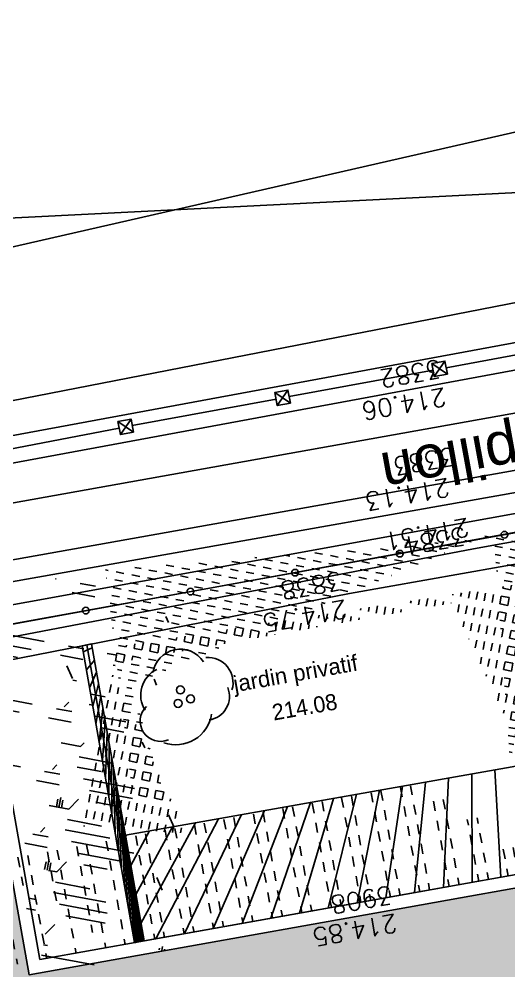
# Model space of a CAD drawing. Extents: x -2313930 to 3286427, y -3858277 to 2572692.
# Drawn here: x 392714 to 401924, y -295304 to -277394 of the extents above; entities that cross this region are included whole.
import ezdxf
from ezdxf.enums import TextEntityAlignment as Align
from ezdxf.lldxf.tags import DXFTag

# ---------------------------------------------------------------- set-up
doc = ezdxf.new("R2010")
doc.units = 0
doc.layers.add('_GAZELEC-RESERVATION 2', color=132, linetype='Continuous', lineweight=18)
doc.layers.add('Fond topo - P', color=252, linetype='Continuous', lineweight=50)
for name, color, linetype in [('AEP_SSL', 252, 'Continuous'), ('CAB_SSL', 252, 'Continuous'), ('EDF_SSL', 252, 'Texte-Electricite'), ('Fond topo - CLO_LEG', 252, 'Continuous'), ('Fond topo - CLO_MUR', 252, 'Continuous'), ('Fond topo - VOI_NOM', 252, 'Continuous'), ('Fond topo - Z_500', 252, 'Continuous'), ('GAZ_SSL', 252, 'Texte-GAZ'), ('prlm-VRD', 2, 'Continuous'), ('SA - arbuste', 252, 'Continuous'), ('SA - bât A-B', 252, 'Continuous'), ('SA - clôture', 252, 'DIVISE2'), ('SA - couvre sol', 252, 'Continuous'), ('SA - haie séparative', 252, 'Continuous'), ('SA - limite revêtement', 252, 'Continuous'), ('SA - muret béton', 252, 'Continuous'), ('SA - platelage bois', 252, 'Continuous'), ('SA - pouzzolane', 252, 'Continuous'), ('TELECOM_SSL', 252, 'Texte-Telecom'), ('UNITAIRE SSL', 252, 'UNITAIRE')]:
    doc.layers.add(name, color=color, linetype=linetype)
for name, color, linetype, plot in [('Fond topo - N', 252, 'Continuous', False), ('Fond topo - NCACHE', 252, 'Continuous', False), ('Fond topo - ZCACHE', 252, 'Continuous', False)]:
    doc.layers.add(name, color=color, linetype=linetype, plot=plot)
doc.styles.add('2000_ARIAL', font='arial.ttf', dxfattribs={"height": 0.400000006})
doc.styles.add('Arial', font='arial.ttf')
doc.styles.add('Lignes', font='arial.ttf', dxfattribs={"height": 0.35})
doc.styles.add('LignesA', font='arial.ttf', dxfattribs={"height": 0.349999994})
doc.styles.add('SIMPLEX', font='simplex_.ttf', dxfattribs={"height": 1.25})
doc.styles.add('TP-C_Autocad_Standard', font='simplex_.ttf', dxfattribs={"height": 1})
tags = doc.linetypes.add('DIVISE2', pattern=[15.874999761581421, 6.349999904632568, -3.174999952316284, 0, -3.174999952316284, 0, -3.174999952316284]).pattern_tags.tags
tags[14:15] = [DXFTag(74, 4), DXFTag(75, 0), DXFTag(340, '0'), DXFTag(46, 0.0), DXFTag(50, 0.0), DXFTag(44, 0.0), DXFTag(45, 0.0)]
tags[12:13] = [DXFTag(74, 4), DXFTag(75, 0), DXFTag(340, '0'), DXFTag(46, 0.0), DXFTag(50, 0.0), DXFTag(44, 0.0), DXFTag(45, 0.0)]
tags[10:11] = [DXFTag(74, 4), DXFTag(75, 0), DXFTag(340, '0'), DXFTag(46, 0.0), DXFTag(50, 0.0), DXFTag(44, 0.0), DXFTag(45, 0.0)]
tags[8:9] = [DXFTag(74, 4), DXFTag(75, 0), DXFTag(340, '0'), DXFTag(46, 0.0), DXFTag(50, 0.0), DXFTag(44, 0.0), DXFTag(45, 0.0)]
tags[6:7] = [DXFTag(74, 4), DXFTag(75, 0), DXFTag(340, '0'), DXFTag(46, 0.0), DXFTag(50, 0.0), DXFTag(44, 0.0), DXFTag(45, 0.0)]
tags[4:5] = [DXFTag(74, 4), DXFTag(75, 0), DXFTag(340, '0'), DXFTag(46, 0.0), DXFTag(50, 0.0), DXFTag(44, 0.0), DXFTag(45, 0.0)]
tags = doc.linetypes.add('L16', pattern=[0.37500001490116125, 0.300000011920929, -0.07500000298023224]).pattern_tags.tags
tags[6:7] = [DXFTag(74, 4), DXFTag(75, 0), DXFTag(340, '0'), DXFTag(46, 0.0), DXFTag(50, 0.0), DXFTag(44, 0.0), DXFTag(45, 0.0)]
tags[4:5] = [DXFTag(74, 4), DXFTag(75, 0), DXFTag(340, '0'), DXFTag(46, 0.0), DXFTag(50, 0.0), DXFTag(44, 0.0), DXFTag(45, 0.0)]
tags = doc.linetypes.add('Texte-BT', pattern='A,5,-0.25,["BT",Lignes,S=1,R=0,X=0,Y=-0.18],-1.25', length=6.5).pattern_tags.tags
tags[15:16] = [DXFTag(74, 4), DXFTag(75, 0), DXFTag(340, '0'), DXFTag(46, 0.0), DXFTag(50, 0.0), DXFTag(44, 0.0), DXFTag(45, 0.0)]
tags[4:5] = [DXFTag(74, 4), DXFTag(75, 0), DXFTag(340, '0'), DXFTag(46, 0.0), DXFTag(50, 0.0), DXFTag(44, 0.0), DXFTag(45, 0.0)]
tags = doc.linetypes.add('Texte-Electricite', pattern='A,5,-0.25,["ELEC",Lignes,S=1,R=0,X=0,Y=-0.18],-1.25', length=6.5).pattern_tags.tags
tags[15:16] = [DXFTag(74, 4), DXFTag(75, 0), DXFTag(340, '0'), DXFTag(46, 0.0), DXFTag(50, 0.0), DXFTag(44, 0.0), DXFTag(45, 0.0)]
tags[4:5] = [DXFTag(74, 4), DXFTag(75, 0), DXFTag(340, '0'), DXFTag(46, 0.0), DXFTag(50, 0.0), DXFTag(44, 0.0), DXFTag(45, 0.0)]
tags = doc.linetypes.add('Texte-GAZ', pattern='A,5,-0.25,["GAZ",Lignes,S=1,R=0,X=0,Y=-0.18],-1.25', length=6.5).pattern_tags.tags
tags[15:16] = [DXFTag(74, 4), DXFTag(75, 0), DXFTag(340, '0'), DXFTag(46, 0.0), DXFTag(50, 0.0), DXFTag(44, 0.0), DXFTag(45, 0.0)]
tags[4:5] = [DXFTag(74, 4), DXFTag(75, 0), DXFTag(340, '0'), DXFTag(46, 0.0), DXFTag(50, 0.0), DXFTag(44, 0.0), DXFTag(45, 0.0)]
tags = doc.linetypes.add('Texte-MT', pattern='A,5,-0.25,["MT",Lignes,S=1,R=0,X=0,Y=-0.18],-1.25', length=6.5).pattern_tags.tags
tags[15:16] = [DXFTag(74, 4), DXFTag(75, 0), DXFTag(340, '0'), DXFTag(46, 0.0), DXFTag(50, 0.0), DXFTag(44, 0.0), DXFTag(45, 0.0)]
tags[4:5] = [DXFTag(74, 4), DXFTag(75, 0), DXFTag(340, '0'), DXFTag(46, 0.0), DXFTag(50, 0.0), DXFTag(44, 0.0), DXFTag(45, 0.0)]
tags = doc.linetypes.add('Texte-Telecom', pattern='A,5,-0.25,["TEL",Lignes,S=1,R=0,X=0,Y=-0.18],-1.25', length=6.5).pattern_tags.tags
tags[15:16] = [DXFTag(74, 4), DXFTag(75, 0), DXFTag(340, '0'), DXFTag(46, 0.0), DXFTag(50, 0.0), DXFTag(44, 0.0), DXFTag(45, 0.0)]
tags[4:5] = [DXFTag(74, 4), DXFTag(75, 0), DXFTag(340, '0'), DXFTag(46, 0.0), DXFTag(50, 0.0), DXFTag(44, 0.0), DXFTag(45, 0.0)]
tags = doc.linetypes.add('Texte-TelecomA', pattern='A,5,-0.25,["TEL",LignesA,S=1,R=0,X=0,Y=-0.18],-1.25', length=6.5).pattern_tags.tags
tags[15:16] = [DXFTag(74, 4), DXFTag(75, 0), DXFTag(340, '0'), DXFTag(46, 0.0), DXFTag(50, 0.0), DXFTag(44, 0.0), DXFTag(45, 0.0)]
tags[4:5] = [DXFTag(74, 4), DXFTag(75, 0), DXFTag(340, '0'), DXFTag(46, 0.0), DXFTag(50, 0.0), DXFTag(44, 0.0), DXFTag(45, 0.0)]
tags = doc.linetypes.add('UNITAIRE', pattern='A,0.25,-0.2000000029802322,0,-0.2000000029802322,0.25,-0.300000011920929,["UNI",TP-C_Autocad_Standard,S=0.1500000059604645,R=0,X=-0.1,Y=-0.05],-0.449999988079071', length=1.650000095367432).pattern_tags.tags
tags[23:24] = [DXFTag(74, 4), DXFTag(75, 0), DXFTag(340, '0'), DXFTag(46, 0.0), DXFTag(50, 0.0), DXFTag(44, 0.0), DXFTag(45, 0.0)]
tags[12:13] = [DXFTag(74, 4), DXFTag(75, 0), DXFTag(340, '0'), DXFTag(46, 0.0), DXFTag(50, 0.0), DXFTag(44, 0.0), DXFTag(45, 0.0)]
tags[10:11] = [DXFTag(74, 4), DXFTag(75, 0), DXFTag(340, '0'), DXFTag(46, 0.0), DXFTag(50, 0.0), DXFTag(44, 0.0), DXFTag(45, 0.0)]
tags[8:9] = [DXFTag(74, 4), DXFTag(75, 0), DXFTag(340, '0'), DXFTag(46, 0.0), DXFTag(50, 0.0), DXFTag(44, 0.0), DXFTag(45, 0.0)]
tags[6:7] = [DXFTag(74, 4), DXFTag(75, 0), DXFTag(340, '0'), DXFTag(46, 0.0), DXFTag(50, 0.0), DXFTag(44, 0.0), DXFTag(45, 0.0)]
tags[4:5] = [DXFTag(74, 4), DXFTag(75, 0), DXFTag(340, '0'), DXFTag(46, 0.0), DXFTag(50, 0.0), DXFTag(44, 0.0), DXFTag(45, 0.0)]

# ---------------------------------------------------------------- blocks, each defined once
blk = doc.blocks.new('CLOLEG')
at = {"ltscale": 2}
blk.add_circle((0, 0), 0.0625, dxfattribs=at)
blk = doc.blocks.new('PTOPO')
at = {"layer": 'Fond topo - NCACHE', "style": 'SIMPLEX'}
blk.add_attdef('MAT', text='', height=0.34, dxfattribs=at).set_placement((0.09999999986030161, -0.09999999962747097), align=Align.TOP_LEFT)
at = {"layer": 'Fond topo - ZCACHE', "style": 'SIMPLEX'}
blk.add_attdef('ALT', (0.09999999986030161, 0.09999999962747097), '', height=0.34, dxfattribs=at)
blk = doc.blocks.new('A$C1F970F0F')
at = {"layer": 'SA - bât A-B'}
h = blk.add_hatch(dxfattribs=at)
h.set_pattern_fill('_USER', color=256, scale=25, angle=-143.4936667190104, style=0, pattern_type=0)
h.set_pattern_definition([(216.5063332809896, (-277130161.1279894, -473864756.7787022), (14.87279096815364, -20.09477765036497), [])])
h.paths.add_polyline_path([(-8108.568252776558, 5137.591420702947), (-8090.75744454912, 5141.074128722927), (-7992.127301116378, 4582.528256627339), (-8009.852544643516, 4579.395247864797)])
at = {"layer": 'SA - couvre sol'}
h = blk.add_hatch(dxfattribs=at)
h.set_pattern_fill('PELOUSE6', color=256, scale=20.0000003, angle=-10.72360141139323, style=0, pattern_type=2)
h.set_pattern_definition([(349.2763985886067, (-277130161.1279894, -473864756.7787022), (22.32856350872324, 117.9043497231417), [37.5000005625, -202.5000030375]), (79.27639858860677, (-277130147.3110734, -473864759.3953308), (-235.8086994462835, 44.65712701744649), [15.000000225, -105.000001575]), (79.27639858860677, (-277130138.0997961, -473864761.1397498), (-235.8086994462835, 44.65712701744649), [15.000000225, -105.000001575]), (79.27639858860677, (-277130142.7054347, -473864760.2675403), (-235.8086994462835, 44.65712701744649), [18.75000028125, -101.25000151875]), (112.9664661186067, (-277130151.916716, -473864758.5231205), (-191.1515722884832, 280.4658259369293), [12.00000018, -420.7461593111922]), (45.58633105860677, (-277130133.4941673, -473864762.0119574), (22.32856353476547, 117.9043498154048), [12.00000018, -420.7461593111923]), (45.58633105860677, (-277130124.2828801, -473864763.7563783), (22.32856353476547, 117.9043498154048), [26.00000039, -406.6661590999923]), (112.9664661186067, (-277130161.1279894, -473864756.7787022), (-191.1515722884832, 280.4658259369293), [26.00000039, -406.6661590999922]), (349.2763985886067, (-277130073.3609553, -473864750.4999832), (22.32856350872324, 117.9043497231417), [44.42455106636825, -195.5754525336318]), (349.2763985886067, (-277130085.1249766, -473864728.4255323), (22.32856350872324, 117.9043497231417), [82.81008944215131, -56.09585564143782, 43.07431864611476, -58.01973967029608]), (349.2763985886067, (-277130096.7337571, -473864706.3804808), (22.32856350872324, 117.9043497231417), [119.4799495921992, -46.28746189431191, 29.47870124218051, -44.75389087130835]), (349.2763985886067, (-277130108.4191755, -473864684.3209158), (22.32856350872324, 117.9043497231417), [100.4611429069171, -139.5388606930829]), (349.2763985886067, (-277130104.5097786, -473864665.2146754), (22.32856350872324, 117.9043497231417), [65.56973938354608, -174.4302642164539])])
h.paths.add_polyline_path([(-8187.889763293932, 4547.641702687437), (-8286.812640686418, 5102.737686282786), (-8108.568252776558, 5137.591420702947), (-8009.852544643516, 4579.395247864797)])
at = {"layer": 'SA - haie séparative'}
h = blk.add_hatch(dxfattribs=at)
h.set_pattern_fill('PAVES_EVERGREEN1', color=256, scale=30.0000012, angle=-10.72360141139323, style=0, pattern_type=2)
h.set_pattern_definition([(349.2763985886067, (-277130152.3634321, -473864750.8052154), (32.26715867605478, 9.155903067109474), [15.0000006, -15.0000006]), (79.27639858860677, (-277130152.3634321, -473864750.8052154), (-9.155903067109474, 32.26715867605478), [15.0000006, -15.0000006])])
h.paths.add_polyline_path([(-7308.432468320098, 4908.413128929415), (-7239.501119330411, 4920.597919561831), (-7304.706257678692, 5289.30579154568), (-8090.75744454912, 5141.074128722927), (-8027.172476047122, 4781.363584606107), (-7958.251762411837, 4793.546495188083), (-8011.203464050635, 5093.413790771828), (-7361.587045478072, 5208.125515903556)])
at = {"layer": 'SA - platelage bois'}
h = blk.add_hatch(dxfattribs=at)
h.set_pattern_fill('PASSERELLE', color=256, scale=150, angle=-79.57359988551433, style=0, pattern_type=2)
h.set_pattern_definition([(280.4264001144857, (-277130161.1279894, -473864756.7787022), (55.32121061969438, 10.17969329456503), []), (280.4264001144857, (-277130142.6875859, -473864753.3854711), (55.32121061969438, 10.17969329456503), [18.75, -18.75]), (280.4264001144857, (-277130124.2471823, -473864749.99224), (55.32121061969438, 10.17969329456503), [18.75, -18.75])])
h.paths.add_polyline_path([(-8027.236400267568, 4781.352284867793), (-7992.127311423207, 4582.528254882515), (-7204.535837173673, 4722.883827811164), (-7239.501119330411, 4920.597919561831)])
at = {"layer": 'SA - pouzzolane'}
h = blk.add_hatch(dxfattribs=at)
h.set_pattern_fill('GRANULATS3', color=256, scale=99.99999999999999, angle=-10.72360141139323, style=0, pattern_type=2)
h.set_pattern_definition([(349.2763985886067, (1566334396.510018, -579968905.3710737), (116.8607592736427, 79.6464873173181), [4.999999999999999, -4.999999999999999, 9.999999999999998, -79.99999999999999]), (349.2763985886067, (1566334358.138925, -579968893.0155385), (116.8607592736427, 79.6464873173181), [25, -74.99999999999999]), (349.2763985886067, (1566334354.156601, -579968887.1725004), (116.8607592736427, 79.6464873173181), [25, -74.99999999999999]), (349.2763985886067, (1566334403.022516, -579968870.9823055), (116.8607592736427, 79.6464873173181), [4.999999999999999, -94.99999999999999]), (349.2763985886067, (1566334355.756418, -579968851.8533757), (116.8607592736427, 79.6464873173181), [15, -84.99999999999999]), (349.2763985886067, (1566334356.686774, -579968846.9406939), (116.8607592736427, 79.6464873173181), [15, -84.99999999999999]), (349.2763985886067, (1566334416.569305, -579968853.1922948), (116.8607592736427, 79.6464873173181), [30, -69.99999999999999]), (349.2763985886067, (1566334412.58698, -579968847.3492565), (116.8607592736427, 79.6464873173181), [30, -69.99999999999999]), (349.2763985886067, (1566334389.884288, -579968832.8721105), (116.8607592736427, 79.6464873173181), [9.999999999999998, -89.99999999999999]), (349.2763985886067, (1566334395.727326, -579968828.8897862), (116.8607592736427, 79.6464873173181), [4.999999999999999, -94.99999999999999]), (349.2763985886067, (1566334353.373909, -579968810.6912124), (116.8607592736427, 79.6464873173181), [4.999999999999999, -4.999999999999999, 4.999999999999999, -84.99999999999999]), (79.27639858860677, (1566334349.652482, -579968830.3419373), (-79.64648731731808, 116.8607592736427), [15, -84.99999999999999]), (79.27639858860677, (1566334348.052666, -579968865.6610618), (-79.64648731731808, 116.8607592736427), [4.999999999999999, -9.999999999999998, 4.999999999999999, -9.999999999999998, 20, -49.99999999999999]), (79.27639858860677, (1566334369.04231, -579968808.569602), (-79.64648731731808, 116.8607592736427), [4.999999999999999, -94.99999999999999]), (79.27639858860677, (1566334375.407142, -579968855.5748026), (-79.64648731731808, 116.8607592736427), [4.999999999999999, -94.99999999999999]), (79.27639858860677, (1566334384.971607, -579968831.9417535), (-79.64648731731808, 116.8607592736427), [4.999999999999999, -94.99999999999999]), (79.27639858860677, (1566334384.563045, -579968887.8419601), (-79.64648731731808, 116.8607592736427), [9.999999999999998, -89.99999999999999]), (79.27639858860677, (1566334388.545369, -579968893.6849979), (-79.64648731731808, 116.8607592736427), [15, -84.99999999999999]), (79.27639858860677, (1566334404.622332, -579968835.6631806), (-79.64648731731808, 116.8607592736427), [9.999999999999998, -4.999999999999999, 9.999999999999998, -74.99999999999999]), (79.27639858860677, (1566334403.952872, -579968866.0696244), (-79.64648731731808, 116.8607592736427), [20, -79.99999999999999]), (79.27639858860677, (1566334408.865554, -579968866.9999814), (-79.64648731731808, 116.8607592736427), [9.999999999999998, -89.99999999999999]), (79.27639858860677, (1566334412.178418, -579968903.2494636), (-79.64648731731808, 116.8607592736427), [20, -79.99999999999999]), (79.27639858860677, (1566334417.091099, -579968904.1798201), (-79.64648731731808, 116.8607592736427), [15, -84.99999999999999]), (34.27639858860676, (1566334378.720007, -579968891.8242844), (18.60713597325343, 98.25362326955934), [7.071066999999998, -134.35028923]), (34.27639858860676, (1566334398.109834, -579968870.0519489), (18.60713597325343, 98.25362326955934), [7.071066999999998, -134.35028923]), (34.27639858860676, (1566334410.726267, -579968857.1746192), (18.60713597325343, 98.25362326955934), [7.071066999999998, -134.35028923]), (34.27639858860676, (1566334343.809444, -579968834.3242615), (18.60713597325343, 98.25362326955934), [7.071066999999998, -134.35028923]), (34.27639858860676, (1566334357.356233, -579968816.5342503), (18.60713597325343, 98.25362326955934), [7.071066999999998, -134.35028923]), (34.27639858860676, (1566334391.336439, -579968878.9469545), (18.60713597325343, 98.25362326955934), [14.1421, -127.2792562]), (34.27639858860676, (1566334413.25644, -579968816.942813), (18.60713597325343, 98.25362326955934), [14.1421, -127.2792562]), (124.2763985886068, (1566334390.66698, -579968909.3533983), (-98.25362326955934, 18.60713597325343), [14.1421, -127.2792562]), (124.2763985886068, (1566334396.510018, -579968905.3710737), (-98.25362326955934, 18.60713597325343), [14.1421, -127.2792562]), (124.2763985886068, (1566334415.899845, -579968883.5987384), (-98.25362326955934, 18.60713597325343), [14.1421, -127.2792562]), (124.2763985886068, (1566334407.674299, -579968846.4188998), (-98.25362326955934, 18.60713597325343), [14.1421, -127.2792562]), (124.2763985886068, (1566334412.58698, -579968847.3492565), (-98.25362326955934, 18.60713597325343), [14.1421, -127.2792562]), (124.2763985886068, (1566334387.354114, -579968873.1039164), (-98.25362326955934, 18.60713597325343), [21.21319999999999, -120.2081562]), (124.2763985886068, (1566334420.812526, -579968884.529095), (-98.25362326955934, 18.60713597325343), [21.21319999999999, -120.2081562]), (124.2763985886068, (1566334386.423759, -579968878.0165975), (-98.25362326955934, 18.60713597325343), [28.28426999999999, -113.1370862]), (124.2763985886068, (1566334353.373909, -579968810.6912124), (-98.25362326955934, 18.60713597325343), [28.28426999999999, -113.1370862]), (124.2763985886068, (1566334352.443552, -579968815.6038935), (-98.25362326955934, 18.60713597325343), [28.28426999999999, -113.1370862]), (124.2763985886068, (1566334347.122309, -579968870.573743), (-98.25362326955934, 18.60713597325343), [7.071066999999998, -134.35028923]), (124.2763985886068, (1566334351.774093, -579968846.0103371), (-98.25362326955934, 18.60713597325343), [7.071066999999998, -134.35028923]), (15.84144978860676, (1566334401.422699, -579968906.3014305), (98.25362322038048, -18.60713601425497), [11.180339, -212.426458]), (15.84144978860676, (1566334387.354114, -579968873.1039164), (98.25362322038048, -18.60713601425497), [11.180339, -212.426458]), (15.84144978860676, (1566334419.882169, -579968889.4417765), (98.25362322038048, -18.60713601425497), [22.36068, -201.2461177]), (15.84144978860676, (1566334420.812526, -579968884.529095), (98.25362322038048, -18.60713601425497), [22.36068, -201.2461177]), (52.71134740860677, (1566334400.640008, -579968829.8201425), (18.60713586383586, 98.25362338541537), [11.17999999999999, -111.7999999999999, 22.35999999999999, -78.26679773999996]), (52.71134740860677, (1566334344.070342, -579968859.8180242), (18.60713586383586, 98.25362338541537), [11.18033899999999, -212.4264579999999]), (52.71134740860677, (1566334351.365531, -579968901.9105439), (18.60713586383586, 98.25362338541537), [11.18033899999999, -212.4264579999999]), (52.71134740860677, (1566334348.983023, -579968860.7483809), (18.60713586383586, 98.25362338541537), [11.18033899999999, -212.4264579999999]), (52.71134740860677, (1566334406.483046, -579968825.8378183), (18.60713586383586, 98.25362338541537), [11.18033899999999, -212.4264579999999]), (52.71134740860677, (1566334400.640008, -579968829.8201425), (18.60713586383586, 98.25362338541537), [11.18033899999999, -212.4264579999999]), (52.71134740860677, (1566334376.337499, -579968850.6621213), (18.60713586383586, 98.25362338541537), [22.36067999999999, -201.2461176999998]), (52.71134740860677, (1566334371.424818, -579968849.7317643), (18.60713586383586, 98.25362338541537), [22.36067999999999, -201.2461176999998]), (105.8414497886067, (1566334356.686774, -579968846.9406939), (18.60713601425497, 98.25362322038048), [11.180339, -212.426458]), (105.8414497886067, (1566334353.226244, -579968892.0851816), (18.60713601425497, 98.25362322038048), [22.36068, -201.2461177]), (105.8414497886067, (1566334354.156601, -579968887.1725004), (18.60713601425497, 98.25362322038048), [22.36068, -201.2461177]), (142.7113474086068, (1566334385.901964, -579968827.0290724), (-98.25362338541537, 18.60713586383589), [22.36067999999999, -201.2461177]), (142.7113474086068, (1566334395.727326, -579968828.8897862), (-98.25362338541537, 18.60713586383589), [33.54101959999998, -190.0657781])])
h.paths.add_polyline_path([(-8227.01561759797, 3737.921970028881), (-8608.629176422162, 3676.350672093718), (-8710.906338723305, 4250.268894913754), (-8338.769361387542, 4316.586904186884)], flags=16)
edge = h.paths.add_edge_path()
edge.add_line((-8077.550420688362, 2206.704044172183), (-8618.496143292887, 2110.303717207159))
edge.add_line((-8618.496143292887, 2110.303717207159), (-8665.0497846271, 2365.526736932683))
edge.add_line((-8665.049784627097, 2365.526736932683), (-9372.508085088, 2239.919204763752))
edge.add_line((-9372.508085088002, 2239.919204763752), (-9326.911429360862, 1984.058062024129))
edge.add_line((-9326.911429360862, 1984.058062024129), (-10066.37407550757, 1852.27946008155))
edge.add_line((-10066.37407550757, 1852.27946008155), (-9954.496884283193, 2817.428171378946))
edge.add_line((-9954.496884283193, 2817.428171378946), (-9588.872092792588, 2884.043586671438))
edge.add_line((-9588.872092792586, 2884.043586671438), (-9706.071961552761, 3541.699107062782))
edge.add_line((-9706.071961552761, 3541.699107062782), (-9868.676745587163, 3512.704087239571))
edge.add_line((-9868.676745587163, 3512.704087239571), (-9836.516297918568, 3771.491983810542))
edge.add_line((-9836.516297918568, 3771.491983810542), (-9444.63026670932, 3841.335956347627))
edge.add_line((-9444.630266709319, 3841.335956347628), (-9570.456778183388, 4547.816036243914))
edge.add_arc((-8644.745261165266, 3881.822133039172), 1140.390148960382, 123.19444017101321, 144.2672491886968, ccw=False)
edge.add_arc((-8627.918880026316, 3890.71939353054), 1142.314128409439, 104.11344255979509, 124.1450562793064, ccw=False)
edge.add_line((-8906.463673960438, 4998.552578488322), (-8312.503018193787, 5104.401474696298))
edge.add_line((-8312.503018193787, 5104.401474696298), (-8208.115884912808, 4518.643357879995))
edge.add_line((-8208.115884912806, 4518.643357879995), (-7224.761958924259, 4693.885482933878))
edge.add_line((-7224.761958924259, 4693.885482933878), (-6988.438265731197, 3367.77835702927))
edge.add_line((-6988.438265731197, 3367.778357029269), (-8244.044860961932, 3140.971199241873))
edge.add_line((-8244.04486096193, 3140.971199241873), (-8077.550420688361, 2206.704044172182))
h.paths.add_polyline_path([(-8361.968048038472, 4332.76779950922), (-8388.284717683899, 4480.441198992844), (-8535.958117048807, 4454.124529348632), (-8512.475619722924, 4310.52157949489)], flags=16)
at = {"layer": 'AEP_SSL', "elevation": 9.999999999999998e-08, "flags": 128}
blk.add_lwpolyline([(-10084.93277844263, 5093.930148438846), (-9750.791620834418, 5135.5756579271), (-3128.109925920724, 6321.886190847606), (-538.2744943762264, 6794.667455972196), (-236.899884080834, 9072.411970745992), (154.0690051004237, 9291.318023383576), (2068.234834202161, 10286.47979625637), (4929.096988442494, 11795.62350952535), (5831.943443331371, 12343.47571871864), (5644.547691266249, 12887.93525940639), (4850.760829103805, 13701.34358382695)], dxfattribs=at)
at = {"layer": 'CAB_SSL', "elevation": 9.999999999999998e-08, "flags": 128}
blk.add_lwpolyline([(-10812.15457855182, 5600.426800125627), (-8720.280241838846, 5090.654580446419), (-5742.369525281366, 5634.629537405877), (-2733.176347276875, 6173.938624268192), (-522.7757441125186, 8575.296708000737)], dxfattribs=at)
at = {"layer": 'EDF_SSL', "linetype": 'Texte-BT', "elevation": 9.999999999999998e-08, "flags": 128}
blk.add_lwpolyline([(-10355.65903211059, 43.80952892260893), (-10201.4030772041, 1251.685514822027), (-8720.280241838846, 5090.654580446419), (-8647.88838211094, 5140.669551381001), (-5813.541010319846, 5655.541528388557), (-5754.775129047494, 5632.363405789478), (-5714.151306698284, 5669.525972244278), (-2796.400100172239, 6190.043639552574), (-2733.176347276875, 6173.938624268192), (-2724.610103663505, 6234.621653891018), (-576.9868819294611, 8573.42365167172), (-522.7757441125186, 8575.296708000737), (1439.543237064798, 9649.961943709872), (1486.297190266059, 9780.607536286585), (3247.574149104787, 10693.56387743918), (3311.706751861017, 10686.95005152967), (3338.557006230488, 10734.01793882097), (5093.795445683761, 11622.80777854973), (5197.512327865115, 11601.77622754824)], dxfattribs=at)
at = {"layer": 'EDF_SSL', "linetype": 'Texte-MT', "elevation": 9.999999999999998e-08, "flags": 128}
blk.add_lwpolyline([(-10605.24755893916, -1087.243444949462), (-9871.024919901258, 5454.646601530631), (-9813.117681349795, 5614.486484857796), (-9256.616976485166, 5923.473242253717), (-8799.13613630993, 5646.609576042702), (-8267.576586649942, 5593.500203318741), (-5762.0770564726, 6081.872554389967), (-4183.597292868954, 6396.686264550111), (-3538.986020602817, 6692.687627343169), (-2824.138039855754, 6428.356494820026), (-615.9396546429546, 6802.884084155441), (-262.5046420332196, 8461.235250973023), (-193.4502564723132, 8712.902150223255), (139.2306060843939, 8893.662518143177), (555.9703724045021, 9251.5491897469), (1680.577767184984, 9828.549923444656)], dxfattribs=at)
at = {"layer": 'EDF_SSL', "linetype": 'Texte-MT', "flags": 128}
blk.add_lwpolyline([(-8369.911624552822, 5276.099588330418), (-5994.287512905468, 5699.674866922907), (-3013.422435617031, 6298.709752970984), (-2917.709661664371, 6238.158421745848)], dxfattribs=at)
at = {"layer": 'Fond topo - CLO_LEG', "ltscale": 2, "flags": 128}
blk.add_lwpolyline([(-5795.922477866984, 5622.424166279352), (-8692.061692426221, 5096.641420825186)], dxfattribs=at)
at = {"layer": 'Fond topo - CLO_MUR', "ltscale": 2, "flags": 128}
for points in [[(-8287.804432590101, 5102.5437522476), (-7605.580502524027, 5235.945156469854), (-7039.43552686364, 5336.352074012237), (-6395.723901147811, 5453.96015665399), (-5999.626927920504, 5521.547280024518), (-5163.393101620775, 5668.773234621937)], [(-4922.787367467585, 5755.253774575041), (-5452.543621078548, 5661.757849989244), (-6482.162746370075, 5480.989585806478), (-7372.575279741799, 5320.31426016191), (-8294.997535587892, 5143.806105512086)], [(-5621.007108361132, 6018.67711093867), (-5656.634297822089, 6011.472426568642), (-8317.220368442477, 5518.656911610055), (-8618.39150681487, 5507.760570740641), (-8909.2360534134, 5573.843378545509), (-9171.11235904059, 5720.612431584784), (-9390.873439773375, 5932.73943183509), (-9546.953323150592, 6189.476067735875), (-9628.50516176015, 6466.621949156199)], [(-5610.898295003875, 5968.688993446425), (-5646.934922076375, 5961.401510780587), (-8311.623891578827, 5467.826023336904), (-8623.199926036092, 5456.55323439447), (-8927.732306211929, 5525.746055761469), (-9201.792525148683, 5679.343605229515), (-9431.031190294101, 5900.618956539477), (-9593.526009106537, 6167.90755429009), (-9673.823329735804, 6459.976001236856)], [(-7421.799369249062, 5648.620822803741), (-7450.934483478125, 5668.64943019716)], [(-7426.352622574083, 5673.202683917315), (-7446.381230095568, 5644.067569262264)], [(-7716.953795462624, 5594.259860998657), (-7746.088909674358, 5614.288468483582)], [(-7721.507048770316, 5618.841722203738), (-7741.535656314678, 5589.706607553018)], [(-8011.936125850896, 5539.62082091422), (-8041.07124006263, 5559.649428399144)], [(-8016.489379267423, 5564.202682045124), (-8036.517986811786, 5535.067567394405)]]:
    blk.add_lwpolyline(points, dxfattribs=at)
at = {"layer": 'Fond topo - CLO_MUR', "linetype": 'L16', "ltscale": 2, "flags": 128}
for points in [[(-7153.661589195368, 5710.752263281178), (-7424.075995854382, 5660.911753349696)], [(-7448.657856815271, 5656.358499829882), (-7719.230422050615, 5606.55079163612)], [(-7743.812282919998, 5601.997538098975), (-8014.212752570597, 5551.911751481838)], [(-8038.794613422651, 5547.358498036199), (-8310.207777759002, 5495.130384131141)]]:
    blk.add_lwpolyline(points, dxfattribs=at)
at = {"layer": 'Fond topo - CLO_MUR', "ltscale": 2, "flags": 128}
for points in [[(-7421.799369134678, 5648.620822782079), (-7446.381230095568, 5644.067569262264), (-7450.934483478125, 5668.64943019716), (-7426.352622517235, 5673.202683716974)], [(-7716.953795371118, 5594.259860981328), (-7741.535656314678, 5589.706607553018), (-7746.088909674358, 5614.288468483582), (-7721.507048713469, 5618.841722003397)], [(-8011.936125850896, 5539.62082091422), (-8036.517986811786, 5535.067567394405), (-8041.07124006263, 5559.649428399144), (-8016.489379210576, 5564.202681844783)]]:
    blk.add_lwpolyline(points, close=True, dxfattribs=at)
at = {"layer": 'GAZ_SSL', "linetype": 'Texte-GAZ', "elevation": 9.999999999999998e-08, "flags": 128}
blk.add_lwpolyline([(-10544.31541955609, 4849.463266287231), (-2844.361894995576, 6215.21841119217), (-619.059840477988, 6565.404650589751), (-558.7307695276991, 6580.824982418972), (-429.4804532838041, 7139.21704900553), (-208.0795472043819, 8868.909145672174), (360.6838398219811, 9157.908141542406), (425.0188701159018, 9327.634198507636), (4535.248673246207, 11485.07622468802), (4713.322312771974, 11477.46920417039), (5559.734467376861, 11914.17321717021), (6091.203610633145, 12178.61605624058), (6292.964946063797, 12126.43026770143), (6627.254129528154, 11179.86214373141), (7472.768662736402, 9124.4680223983), (7947.08689338462, 9062.48922912452), (8070.821797205262, 8793.497098507169), (8796.806101210752, 9110.108422938276), (9553.586430744355, 9252.290517349746)], dxfattribs=at)
at = {"layer": 'SA - arbuste'}
for centre in [(-7923.754516729033, 5054.736109645598), (-7928.097776667179, 5029.376339849427), (-7904.461539771921, 5037.761617697127)]:
    blk.add_circle(centre, 7.5, dxfattribs=at)
at = {"layer": 'SA - arbuste', "ltscale": 0.800000011920929}
for centre, radius, start, end in [((-7923.894388619264, 5079.230517669044), 52.09335999999999, 32.9049446683259, 171.1222226947237), ((-7871.886851900209, 5068.515968147367), 47.1596, 342.9842594908044, 94.63470461757107), ((-7944.390679665398, 5044.922666007194), 53.97568, 116.3248625983236, 211.8320555073776), ((-7876.053332250445, 5042.26218084111), 44.59584, 277.8831336434853, 22.28760147896251), ((-7961.494787206049, 4995.689697537439), 37.90984, 133.2696686351559, 293.7521365895177), ((-7932.45577958741, 5019.926190343833), 68.40896, 251.0377365793105, 350.7437823991756)]:
    blk.add_arc(centre, radius, start, end, dxfattribs=at)
at = {"layer": 'SA - bât A-B', "ltscale": 2.539999961853027, "elevation": 9.999999999999998e-08, "flags": 128}
for points in [[(-6963.82603248095, 3372.164468569135), (-7204.535837305385, 4722.88382774132), (-7302.871229832075, 4705.359615279138), (-7401.206622467602, 4687.835402742779), (-7499.542014994292, 4670.311190280598), (-7597.877407652694, 4652.786977748571), (-7696.212800385272, 4635.262765325379), (-7794.548192797582, 4617.738552841536), (-7892.883585473313, 4600.214340218005), (-7991.21897810884, 4582.690127681645), (-8089.554370749912, 4565.165915241125), (-8187.889763293932, 4547.641702687437), (-8292.276896557583, 5133.399819595246)], [(-6988.438265731197, 3367.778357029269), (-7224.761958924259, 4693.885482933878), (-7298.485118200704, 4680.747382011562), (-7396.820510859106, 4663.223169479535), (-7495.155903477303, 4645.698957034683), (-7593.491296003993, 4628.1747445725), (-7691.826688753901, 4610.650532057804), (-7790.162081280592, 4593.126319595622), (-7888.497473956322, 4575.60210697209), (-7986.832866500343, 4558.077894418402), (-8085.168259118539, 4540.55368197355), (-8208.115884912806, 4518.643357879995), (-8312.503018193787, 5104.401474696298)]]:
    blk.add_lwpolyline(points, dxfattribs=at)
at = {"layer": 'SA - clôture', "ltscale": 0.1000000014901161, "elevation": 9.999999999999998e-08, "flags": 128}
blk.add_lwpolyline([(-8000.987712741248, 4580.949255097968), (-8099.734088469995, 5139.318844571252)], dxfattribs=at)
at = {"layer": 'SA - limite revêtement', "elevation": 9.999999999999998e-08, "flags": 128}
blk.add_lwpolyline([(-7239.501119330411, 4920.597919561831), (-8027.236400267568, 4781.352284867793)], dxfattribs=at)
at = {"layer": 'SA - muret béton', "ltscale": 2.539999961853027, "elevation": 9.999999999999998e-08, "flags": 128}
blk.add_lwpolyline([(-8108.568252776558, 5137.591420702947), (-8090.75744454912, 5141.074128722927), (-7992.127301116378, 4582.528256627339), (-8009.852544643516, 4579.395247864797)], close=True, dxfattribs=at)
at = {"layer": 'SA - platelage bois', "elevation": 9.999999999999998e-08, "flags": 128}
blk.add_lwpolyline([(-8027.236400267568, 4781.352284867793), (-7992.127311423207, 4582.528254882515), (-7204.535837173673, 4722.883827811164), (-7239.501119330411, 4920.597919561831)], close=True, dxfattribs=at)
at = {"layer": 'TELECOM_SSL', "linetype": 'Texte-TelecomA', "elevation": 9.999999999999998e-08, "flags": 128}
blk.add_lwpolyline([(-10749.2063741723, 5816.045000263086), (-5732.074706866975, 6068.891438771888), (-1122.78713045016, 7053.278689790898)], dxfattribs=at)
at = {"layer": 'UNITAIRE SSL', "ltscale": 2, "elevation": 9.999999999999998e-08, "flags": 128}
blk.add_lwpolyline([(-11203.91773647134, 7315.685859797379), (-9597.069181515135, 5578.000029566199), (-4253.21502402568, 6800.480356718023), (-825.2436658591316, 8394.239986691146), (171.1164741383718, 9139.45160219944), (980.7416491537941, 9531.509848289672), (2024.282900487725, 10089.44453603433), (2846.979589107878, 10509.95143402664), (3831.564375096907, 11032.01955007647), (4688.744355396339, 11539.16604167907), (5726.983094904664, 12644.47229064644), (4820.214794965383, 13573.50486951124)], dxfattribs=at)
at = {"layer": 'Fond topo - CLO_LEG', "ltscale": 2, "xscale": 100, "yscale": 100, "zscale": 100, "rotation": 190.2897548055982}
for p in [(-7314.577900449962, 5346.718214897207), (-7511.361299334115, 5310.992958512174), (-7708.144698143403, 5275.267702397327), (-7904.928097027558, 5239.542446012292), (-8101.711495871504, 5203.817189714433)]:
    blk.add_blockref('CLOLEG', p, dxfattribs=at)
at = {"layer": 'Fond topo - P', "ltscale": 2}
ref = blk.add_blockref('PTOPO', (-7419.02845269907, 5634.76445013295), dxfattribs=dict(at, xscale=99.99999999999994, yscale=99.99999999999994, zscale=99.99999999999994, rotation=190.0656205306617))
ref.add_attrib('MAT', '3382', dxfattribs={"layer": 'Fond topo - N', "color": 0, "ltscale": 2, "height": 33.99999999999999, "rotation": 190.0656204987762, "style": 'SIMPLEX'}).set_placement((-7430.622294530969, 5642.862772883309), align=Align.TOP_LEFT)
ref.add_attrib('ALT', '214.06', (-7427.126775445096, 5623.170608323927), dxfattribs={"layer": 'Fond topo - Z_500', "color": 0, "ltscale": 2, "height": 33.99999999999999, "rotation": 190.0656204987762, "style": 'SIMPLEX'})
ref = blk.add_blockref('PTOPO', (-7393.079310550644, 5470.160248513942), dxfattribs=dict(at, xscale=99.99999999999994, yscale=99.99999999999994, zscale=99.99999999999994, rotation=190.0656205306617))
ref.add_attrib('MAT', '3383', dxfattribs={"layer": 'Fond topo - N', "color": 0, "ltscale": 2, "height": 33.99999999999999, "rotation": 190.0656204987762, "style": 'SIMPLEX'}).set_placement((-7404.673152382543, 5478.258571264301), align=Align.TOP_LEFT)
ref.add_attrib('ALT', '214.13', (-7420.497524452388, 5452.917579327024), dxfattribs={"layer": 'Fond topo - Z_500', "color": 0, "ltscale": 2, "height": 33.99999999999999, "rotation": 190.0656204987762, "style": 'SIMPLEX'})
ref = blk.add_blockref('PTOPO', (-7372.575279741799, 5320.31426016191), dxfattribs=dict(at, xscale=99.99999999999994, yscale=99.99999999999994, zscale=99.99999999999994, rotation=190.0656205306617))
ref.add_attrib('MAT', '3384', dxfattribs={"layer": 'Fond topo - N', "color": 0, "ltscale": 2, "height": 33.99999999999999, "rotation": 190.0656204987762, "style": 'SIMPLEX'}).set_placement((-7384.169121573698, 5328.412582912269), align=Align.TOP_LEFT)
ref.add_attrib('ALT', '214.31', (-7383.781615599402, 5377.999844335943), dxfattribs={"layer": 'Fond topo - Z_500', "color": 0, "ltscale": 2, "height": 33.99999999999999, "rotation": 190.0656204987762, "style": 'SIMPLEX'})
ref = blk.add_blockref('PTOPO', (-7605.580502524027, 5235.945156469854), dxfattribs=dict(at, xscale=99.99999999999994, yscale=99.99999999999994, zscale=99.99999999999994, rotation=190.0656205306617))
ref.add_attrib('MAT', '3838', dxfattribs={"layer": 'Fond topo - N', "color": 0, "ltscale": 2, "height": 33.99999999999999, "rotation": 190.0656204987762, "style": 'SIMPLEX'}).set_placement((-7617.174344355927, 5244.043479220213), align=Align.TOP_LEFT)
ref.add_attrib('ALT', '214.75', (-7613.678825247178, 5224.351314656498), dxfattribs={"layer": 'Fond topo - Z_500', "color": 0, "ltscale": 2, "height": 33.99999999999999, "rotation": 190.0656204987762, "style": 'SIMPLEX'})
ref = blk.add_blockref('PTOPO', (-7511.371925198106, 4644.794216027527), dxfattribs=dict(at, xscale=99.99999999999994, yscale=99.99999999999994, zscale=99.99999999999994, rotation=190.0656205306617))
ref.add_attrib('MAT', '3908', dxfattribs={"layer": 'Fond topo - N', "color": 0, "ltscale": 2, "height": 33.99999999999999, "rotation": 190.0656204987762, "style": 'SIMPLEX'}).set_placement((-7522.965767030006, 4652.892538777885), align=Align.TOP_LEFT)
ref.add_attrib('ALT', '214.85', (-7519.470247921256, 4633.200374214171), dxfattribs={"layer": 'Fond topo - Z_500', "color": 0, "ltscale": 2, "height": 33.99999999999999, "rotation": 190.0656204987762, "style": 'SIMPLEX'})
at = {"layer": 'Fond topo - VOI_NOM', "style": '2000_ARIAL'}
blk.add_text('Chemin          du          Grapillon', height=79.99999999999999, rotation=190.3345836733882, dxfattribs=at).set_placement((-5999.719991166603, 5781.860216708101))
at = {"layer": 'SA - bât A-B', "style": 'Arial'}
for s, rotation, width, p in [('jardin privatif', 10.02373026828249, 0.986012876033783, (-7821.336325162862, 5050.32350647555)), ('214.08', 10.06521972151299, 0.9545000195503235, (-7748.304259112299, 4996.897661435538))]:
    blk.add_text(s, height=30.3030599, rotation=rotation, dxfattribs=dict(at, width=width)).set_placement(p)

msp = doc.modelspace()

# ---------------------------------------------------------------- linework, layer by layer
at = {"layer": '_GAZELEC-RESERVATION 2'}
msp.add_circle((486248.4803309143, -227485.9628347494), 2800178.148749841, dxfattribs=at)

# ---------------------------------------------------------------- block references
at = {"layer": 'prlm-VRD', "xscale": 10, "yscale": 10, "zscale": 10}
msp.add_blockref('A$C1F970F0F', (474984.297679401, -340562.691042779), dxfattribs=at)

doc.saveas('drawing.dxf')
